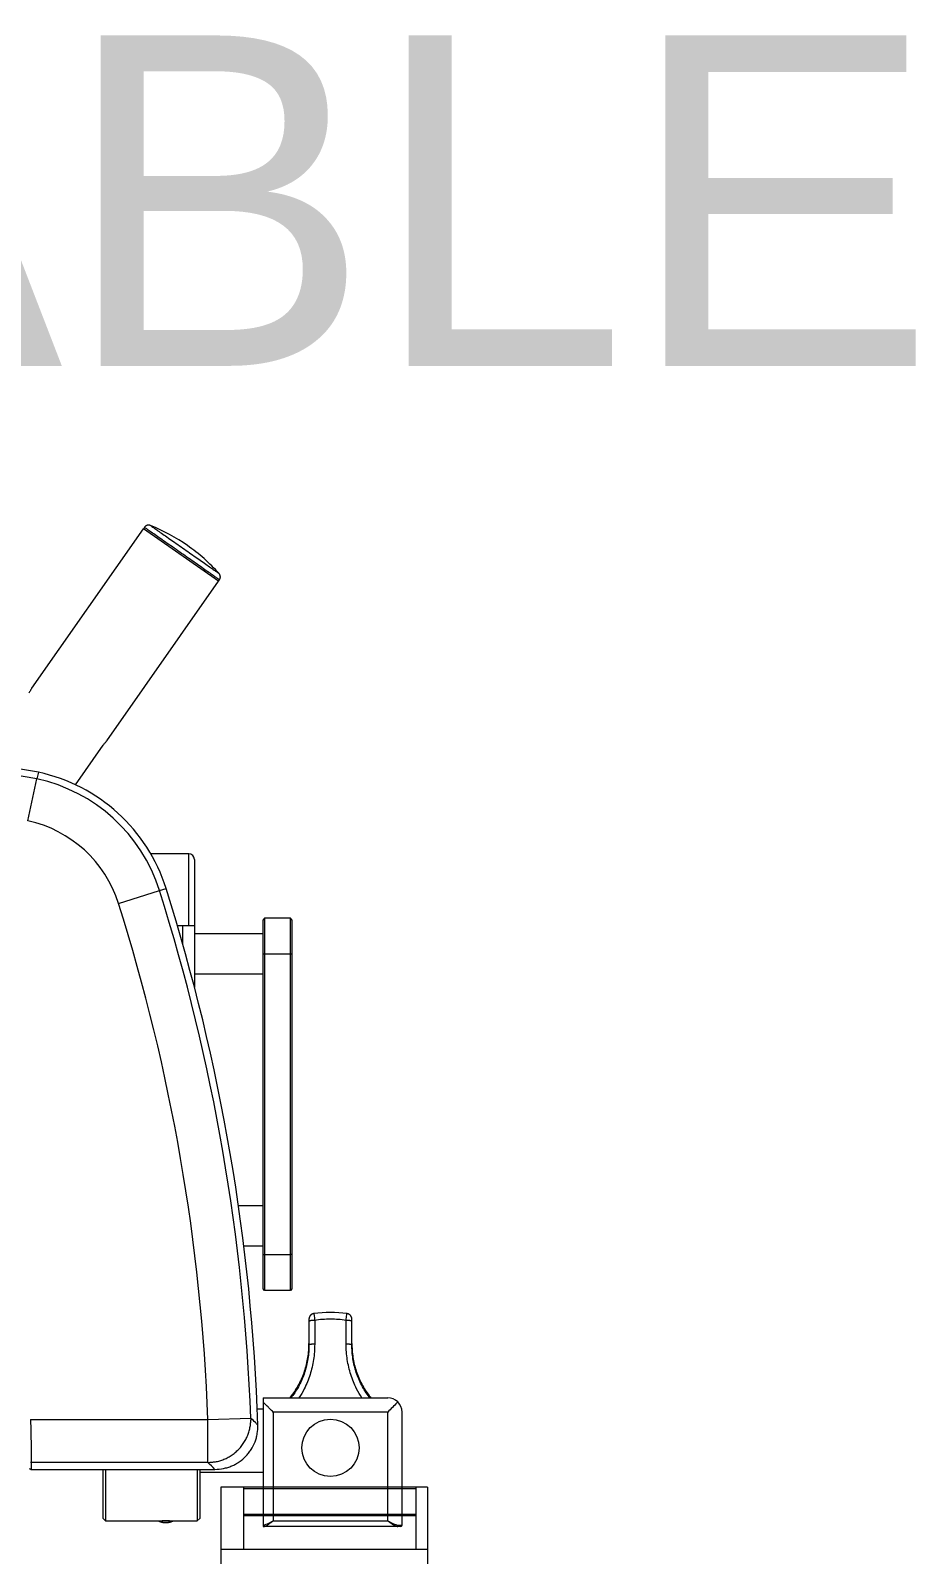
# Model space of a CAD drawing. Header units: millimetres. Extents: x 1448174 to 1599581, y -224422 to -106989.
# Drawn here: x 1483738.2 to 1484006, y -124301.7 to -123840.5 of the extents above; entities that cross this region are included whole.
import ezdxf

# ---------------------------------------------------------------- set-up
doc = ezdxf.new("R2010")
doc.units = ezdxf.units.MM
doc.header["$LTSCALE"] = 600
doc.header["$MEASUREMENT"] = 0
doc.layers.add('fun-text', color=250, linetype='Continuous')
doc.layers.add('furniture', color=30, linetype='Continuous', lineweight=9)
doc.styles.add('ARIAL', font='arial.ttf')

msp = doc.modelspace()

# ---------------------------------------------------------------- linework, layer by layer
at = {"layer": 'furniture'}
for p, q in [((1483738.6031, -124039.5119), (1483772.3933, -123991.2546)), ((1483772.6835, -123990.84), (1483772.3933, -123991.2546)), ((1483795.1026, -124007.1559), (1483772.3933, -123991.2546)), ((1483774.5455, -123990.2888), (1483774.4845, -123990.2656)), ((1483761.3125, -124055.4132), (1483795.1026, -124007.1559)), ((1483795.1026, -124007.1559), (1483795.3929, -124006.7413)), ((1483795.3927, -124006.7413), (1483795.4291, -124006.6871)), ((1483751.8471, -124068.7416), (1483760.2296, -124056.7702)), ((1483737.4517, -124079.6576), (1483740.1882, -124066.9721)), ((1483740.6266, -124064.94), (1483740.1882, -124066.9721)), ((1483786.0902, -124089.6381), (1483774.6104, -124089.6381)), ((1483786.0902, -124111.2966), (1483786.0902, -124089.6381)), ((1483787.8229, -124091.3708), (1483787.8229, -124111.2966)), ((1483764.8779, -124104.6389), (1483777.2536, -124100.7332)), ((1483777.2536, -124100.7332), (1483779.236, -124100.1076)), ((1483782.5592, -124111.2966), (1483782.6489, -124111.2966)), ((1483782.6489, -124111.2966), (1483784.3575, -124111.2966)), ((1483784.3575, -124111.2966), (1483786.0902, -124111.2966)), ((1483784.3575, -124117.2089), (1483784.3575, -124111.2966)), ((1483786.0902, -124111.2966), (1483787.8229, -124111.2966)), ((1483787.8229, -124111.2966), (1483787.8229, -124129.9596)), ((1483809.0483, -124109.1308), (1483808.6151, -124109.564)), ((1483808.6151, -124119.9601), (1483808.6151, -124109.564)), ((1483816.8454, -124109.1308), (1483809.0483, -124109.1308)), ((1483809.0483, -124109.1308), (1483809.0483, -124119.9601)), ((1483816.8454, -124119.9601), (1483816.8454, -124109.1308)), ((1483817.2786, -124109.564), (1483816.8454, -124109.1308)), ((1483817.2786, -124109.564), (1483817.2786, -124119.9601)), ((1483808.6151, -124113.8957), (1483787.8229, -124113.8957)), ((1483808.6151, -124210.9261), (1483808.6151, -124119.9601)), ((1483809.0483, -124119.9601), (1483808.6151, -124119.9601)), ((1483816.8454, -124119.9601), (1483809.0483, -124119.9601)), ((1483809.0483, -124119.9601), (1483809.0483, -124210.9261)), ((1483816.8454, -124210.9261), (1483816.8454, -124119.9601)), ((1483817.2786, -124119.9601), (1483816.8454, -124119.9601)), ((1483817.2786, -124119.9601), (1483817.2786, -124210.9261)), ((1483808.6151, -124126.0245), (1483787.8229, -124126.0245)), ((1483808.6151, -124196.1983), (1483801.163, -124196.1983)), ((1483808.6151, -124208.3271), (1483802.7846, -124208.3271)), ((1483808.6151, -124221.3223), (1483808.6151, -124210.9261)), ((1483808.6151, -124210.9261), (1483809.0483, -124210.9261)), ((1483809.0483, -124210.9261), (1483816.8454, -124210.9261)), ((1483809.0483, -124210.9261), (1483809.0483, -124221.7554)), ((1483816.8454, -124221.7554), (1483816.8454, -124210.9261)), ((1483817.2786, -124210.9261), (1483816.8454, -124210.9261)), ((1483817.2786, -124210.9261), (1483817.2786, -124221.3223)), ((1483809.0483, -124221.7554), (1483808.6151, -124221.3223)), ((1483816.8454, -124221.7554), (1483809.0483, -124221.7554)), ((1483817.2786, -124221.3223), (1483816.8454, -124221.7554)), ((1483822.4766, -124230.4852), (1483822.4766, -124231.1814)), ((1483822.4766, -124231.1815), (1483822.4786, -124231.1644)), ((1483822.4766, -124231.1816), (1483822.4766, -124238.1857)), ((1483823.9635, -124228.7701), (1483823.8881, -124228.7826)), ((1483824.2093, -124230.8231), (1483824.2093, -124238.0461)), ((1483833.7391, -124238.0461), (1483833.7391, -124230.8231)), ((1483835.4718, -124231.1816), (1483835.4699, -124231.1645)), ((1483835.4718, -124230.4854), (1483835.4701, -124230.409)), ((1483835.4718, -124231.1816), (1483835.4718, -124230.4854)), ((1483835.4718, -124238.1857), (1483835.4718, -124231.1816)), ((1483822.4766, -124238.1858), (1483822.4786, -124238.1791)), ((1483835.4718, -124238.1858), (1483835.4699, -124238.1791)), ((1483808.613, -124254.2433), (1483808.6151, -124255.5428)), ((1483808.613, -124254.2433), (1483846.3011, -124254.2433)), ((1483808.6151, -124255.5428), (1483808.6151, -124292.7824)), ((1483738.2275, -124260.7887), (1483738.2289, -124260.8458)), ((1483738.2289, -124260.8458), (1483791.8956, -124260.8458)), ((1483791.8956, -124260.8458), (1483804.8642, -124260.3679)), ((1483791.8956, -124273.8231), (1483791.8956, -124260.8458)), ((1483804.8642, -124260.3678), (1483804.8707, -124260.997)), ((1483808.6151, -124257.7087), (1483806.8409, -124257.7087)), ((1483846.3011, -124258.575), (1483811.6473, -124258.575)), ((1483811.6473, -124258.575), (1483811.6473, -124291.4961)), ((1483846.3011, -124291.4961), (1483846.3011, -124258.575)), ((1483850.6328, -124292.7956), (1483850.6328, -124258.575)), ((1483738.4655, -124273.8231), (1483738.4448, -124273.8171)), ((1483791.8956, -124273.8231), (1483738.4655, -124273.8231)), ((1483738.468, -124275.9019), (1483794.0485, -124275.9019)), ((1483760.0999, -124275.9019), (1483760.0999, -124290.6297)), ((1483760.9662, -124275.9019), (1483760.9662, -124291.4961)), ((1483788.6892, -124275.9019), (1483788.6892, -124291.4961)), ((1483789.5556, -124290.6297), (1483789.5556, -124275.9019)), ((1483789.5556, -124276.7682), (1483808.6151, -124276.7682)), ((1483795.8244, -124281.3131), (1483795.8244, -124354.0365)), ((1483858.3175, -124281.3131), (1483795.8244, -124281.3131)), ((1483802.6729, -124281.3131), (1483802.6729, -124300.1466)), ((1483802.6729, -124281.7411), (1483854.8932, -124281.7411)), ((1483854.8932, -124300.1466), (1483854.8932, -124281.3131)), ((1483858.3175, -124281.3131), (1483858.3175, -124375.4808)), ((1483760.0999, -124290.6297), (1483760.9662, -124291.4961)), ((1483760.9662, -124291.4961), (1483776.9936, -124291.4961)), ((1483776.9936, -124291.5139), (1483779.1594, -124291.5139)), ((1483776.9936, -124291.5139), (1483777.0605, -124291.5458)), ((1483779.1594, -124291.5139), (1483781.3253, -124291.5139)), ((1483779.1594, -124292.0337), (1483779.2339, -124292.0317)), ((1483781.3253, -124291.4961), (1483788.6892, -124291.4961)), ((1483788.6892, -124291.4961), (1483789.5556, -124290.6297)), ((1483802.6729, -124289.4458), (1483854.8932, -124289.4458)), ((1483802.6729, -124289.8738), (1483854.8932, -124289.8738)), ((1483808.6152, -124292.7824), (1483808.6151, -124293.1942)), ((1483811.6473, -124291.4961), (1483846.3011, -124291.4961)), ((1483849.5297, -124292.7956), (1483849.5293, -124292.8162)), ((1483849.5297, -124292.7956), (1483850.6328, -124292.7956)), ((1483808.6151, -124293.1942), (1483808.6151, -124293.2288)), ((1483808.6151, -124293.1942), (1483808.6193, -124293.1965)), ((1483808.7415, -124293.2288), (1483808.6151, -124293.2288)), ((1483849.2069, -124293.2288), (1483808.7415, -124293.2288)), ((1483850.1996, -124293.2288), (1483849.2069, -124293.2288)), ((1483858.3175, -124300.1466), (1483795.8244, -124300.1466))]:
    msp.add_line(p, q, dxfattribs=at)
msp.add_circle((1483828.9742, -124269.4043), 8.6634, dxfattribs=at)
for centre, radius, start, end in [((1483775.1653, -123992.7556), 3.1352, 139.593553, 142.338336), ((1483773.7367, -123991.4801), 1.2213, 136.292698, 141.715345), ((1483773.843, -123991.5763), 1.3646, 133.240636, 136.456915), ((1483775.1955, -123993.2608), 3.5224, 129.498354, 130.494648), ((1483773.9841, -123991.7847), 1.6128, 127.233597, 129.645188), ((1483773.8409, -123991.5538), 1.3426, 125.237622, 128.329501), ((1483773.9511, -123991.7143), 1.5373, 122.477016, 125.141891), ((1483774.0054, -123991.8151), 1.6515, 119.728119, 122.189795), ((1483773.9624, -123991.7419), 1.5666, 117.064724, 119.687742), ((1483773.953, -123991.7137), 1.5372, 114.539401, 117.232651), ((1483773.9616, -123991.7374), 1.5623, 111.810538, 114.466015), ((1483773.9663, -123991.7482), 1.5741, 109.183636, 111.822673), ((1483773.9628, -123991.7434), 1.5684, 106.468798, 109.12109), ((1483773.9635, -123991.7416), 1.5669, 103.854257, 106.509689), ((1483773.9628, -123991.7466), 1.5716, 101.141951, 103.786508), ((1483773.9639, -123991.7476), 1.5728, 98.538747, 101.175239), ((1483773.962, -123991.7508), 1.5756, 95.828699, 98.452059), ((1483773.9629, -123991.75), 1.5749, 93.252069, 95.865465), ((1483773.9607, -123991.7537), 1.5786, 90.572691, 93.165988), ((1483773.9614, -123991.7533), 1.5782, 88.018981, 90.59659), ((1483773.9586, -123991.7596), 1.5845, 85.37802, 87.926287), ((1483773.9593, -123991.7553), 1.5802, 82.8556, 85.389615), ((1483773.9575, -123991.7536), 1.5788, 80.272969, 82.785345), ((1483773.9564, -123991.7601), 1.5854, 77.793912, 80.270895), ((1483773.9467, -123991.7895), 1.6161, 75.275884, 77.678516), ((1483773.9567, -123991.7532), 1.5785, 72.861909, 75.292112), ((1483773.9804, -123991.677), 1.4987, 70.345975, 72.869735), ((1483753.4362, -124042.4949), 56.3123, 55, 67.98427), ((1483753.4362, -124042.4949), 56.3123, 42.01573, 55), ((1483792.8502, -124006.7907), 3.1345, 36.606861, 39.351855), ((1483794.4139, -124005.6855), 1.2211, 33.307641, 38.73068), ((1483794.1667, -124005.8787), 1.499, 327.365681, 329.889248), ((1483794.2963, -124005.7675), 1.3644, 30.25699, 33.473478), ((1483794.0983, -124005.8384), 1.5784, 329.867956, 332.29798), ((1483792.3512, -124006.7069), 3.5219, 26.516328, 27.512684), ((1483794.0648, -124005.8206), 1.6163, 332.292681, 334.695143), ((1483794.0615, -124005.8581), 1.6126, 24.247102, 26.658836), ((1483794.0914, -124005.8367), 1.5854, 334.811605, 337.288423), ((1483794.3185, -124005.7705), 1.3425, 22.250888, 25.34293), ((1483794.0975, -124005.8392), 1.5788, 337.284712, 339.796932), ((1483794.1376, -124005.8417), 1.5369, 19.49013, 22.155129), ((1483794.0952, -124005.8407), 1.5804, 339.878103, 342.411973), ((1483794.0269, -124005.8721), 1.6514, 16.74167, 19.203445), ((1483794.0915, -124005.839), 1.5845, 342.394435, 344.94257), ((1483794.1081, -124005.8468), 1.5665, 14.088058, 16.711165), ((1483794.0969, -124005.843), 1.5782, 345.031134, 347.608624), ((1483794.1376, -124005.8437), 1.5371, 11.548052, 14.241373), ((1483794.0968, -124005.8423), 1.5785, 347.585613, 350.178809), ((1483794.1125, -124005.8469), 1.5622, 8.824387, 11.479916), ((1483794.0998, -124005.8451), 1.5751, 350.2603, 352.87361), ((1483794.1009, -124005.8491), 1.5741, 6.199548, 8.838616), ((1483794.0995, -124005.8444), 1.5754, 352.849017, 355.47231), ((1483794.1064, -124005.8466), 1.5684, 3.479509, 6.131814), ((1483794.1019, -124005.8466), 1.5729, 355.545702, 358.182144), ((1483794.108, -124005.8479), 1.5668, 0.874099, 3.529521), ((1483794.1033, -124005.846), 1.5714, 358.157564, 0.802092), ((1483606.0147, -124826.1307), 773.0017, 79.9712848, 100.0287163), ((1483606.0147, -124826.2), 770.9926, 79.9779632, 100.0220392), ((1483729.6654, -124115.7518), 49.9018, 17.51538, 77.82662), ((1483729.6654, -124115.7518), 51.9806, 17.51538, 77.82662), ((1483729.6654, -124115.7518), 36.9245, 17.51538, 77.82662), ((1483786.0902, -124091.3708), 1.7327, 0, 90), ((1483200.9125, -124282.623), 604.3616, 2.11034, 17.51538), ((1483200.9125, -124282.623), 606.4404, 1.90213, 17.51538), ((1483200.9125, -124282.623), 591.3842, 2.11034, 17.51538), ((1483825.942, -124230.6545), 3.4695, 174.296037, 177.203555), ((1483822.5521, -124231.1804), 0.0753, 153.694479, 167.689667), ((1483822.573, -124231.1874), 0.0972, 143.4071, 155.454452), ((1483823.8462, -124230.3921), 1.359, 170.805337, 176.524386), ((1483822.6038, -124231.2047), 0.1322, 135.385099, 145.368312), ((1483824.004, -124230.4131), 1.5181, 167.573577, 170.975517), ((1483822.64, -124231.2342), 0.1788, 128.346869, 136.793035), ((1483826.214, -124231.0965), 3.8283, 163.618963, 164.701103), ((1483822.6916, -124231.2879), 0.253, 123.191456, 129.972481), ((1483824.2583, -124230.5165), 1.7883, 161.206677, 163.775375), ((1483822.7539, -124231.3707), 0.3565, 118.824828, 124.28777), ((1483823.9891, -124230.3933), 1.4941, 159.072912, 162.355589), ((1483822.8293, -124231.4897), 0.4972, 115.435446, 119.822614), ((1483824.1868, -124230.4718), 1.7068, 156.141399, 158.980524), ((1483822.9098, -124231.6421), 0.6694, 112.420414, 116.054271), ((1483824.2969, -124230.5311), 1.8316, 153.209275, 155.83813), ((1483823.0025, -124231.8424), 0.89, 110.009563, 113.017035), ((1483824.214, -124230.4904), 1.7392, 150.3758, 153.175629), ((1483823.0974, -124232.082), 1.1476, 107.815999, 110.37028), ((1483824.1893, -124230.4706), 1.7079, 147.66994, 150.544052), ((1483824.2113, -124230.4873), 1.7354, 144.75569, 147.59169), ((1483823.2014, -124232.375), 1.4584, 106.009802, 108.184182), ((1483824.2223, -124230.4943), 1.7485, 141.957601, 144.776902), ((1483823.3032, -124232.7045), 1.8032, 104.33686, 106.23008), ((1483824.2164, -124230.4924), 1.7427, 139.053385, 141.886487), ((1483823.4098, -124233.0852), 2.1985, 102.918754, 104.573528), ((1483824.2163, -124230.4902), 1.7412, 136.270348, 139.106331), ((1483823.5097, -124233.4928), 2.6181, 101.581432, 103.055157), ((1483824.2186, -124230.4958), 1.7467, 133.36399, 136.187401), ((1483823.6126, -124233.9497), 3.0864, 100.436562, 101.749831), ((1483824.2204, -124230.4962), 1.7482, 130.585415, 133.399324), ((1483823.7074, -124234.4342), 3.5801, 99.340052, 100.524006), ((1483824.2206, -124230.5007), 1.7518, 127.698258, 130.495991), ((1483823.7927, -124234.9083), 4.0617, 98.35792, 99.442392), ((1483824.2209, -124230.4995), 1.751, 124.943178, 127.728769), ((1483823.8615, -124235.3461), 4.5048, 97.40224, 98.414145), ((1483824.2212, -124230.5048), 1.7555, 122.091224, 124.852428), ((1483823.9483, -124235.9315), 5.0966, 96.607509, 97.521685), ((1483824.2215, -124230.5041), 1.7551, 119.370121, 122.112469), ((1483824.2226, -124230.5124), 1.7628, 116.56316, 119.270116), ((1483824.0404, -124236.6904), 5.8611, 95.840717, 96.6483), ((1483824.2208, -124230.5074), 1.7576, 113.8914, 116.581106), ((1483824.046, -124236.7815), 5.9522, 94.983933, 95.804664), ((1483824.2175, -124230.5069), 1.7558, 111.136095, 113.799518), ((1483824.0221, -124236.487), 5.6568, 94.109019, 95.002241), ((1483824.2206, -124230.5146), 1.7641, 108.51954, 111.140945), ((1483824.1686, -124237.9717), 7.1483, 93.75807, 94.427725), ((1483824.2287, -124230.5523), 1.8024, 105.849957, 108.382802), ((1483824.717, -124246.1043), 15.2994, 93.526442, 93.811238), ((1483824.2162, -124230.5067), 1.7552, 103.297185, 105.862497), ((1483824.106, -124237.4253), 6.5996, 92.028146, 92.865969), ((1483824.1939, -124230.4098), 1.6557, 100.640745, 103.318063), ((1483824.1024, -124237.0975), 6.2719, 90.764227, 92.101491), ((1483824.3867, -124247.1801), 16.3581, 90.621859, 91.288866), ((1483833.5617, -124247.1814), 16.3593, 88.711708, 89.378696), ((1483833.8459, -124237.0982), 6.2725, 87.899304, 89.236504), ((1483833.3256, -124232.177), 3.4698, 76.138435, 79.045626), ((1483833.8423, -124237.4264), 6.6006, 87.13479, 87.972563), ((1483833.8829, -124230.1395), 1.3591, 72.65048, 78.368887), ((1483833.2313, -124246.1086), 15.3035, 86.190254, 86.475038), ((1483833.7796, -124237.9723), 7.1488, 85.572296, 86.241909), ((1483833.8397, -124230.2927), 1.5182, 69.420121, 72.821693), ((1483833.9262, -124236.4886), 5.6583, 84.999248, 85.892402), ((1483832.8497, -124232.3834), 3.8284, 65.464779, 66.546806), ((1483833.9023, -124236.7827), 5.9533, 84.195916, 85.016581), ((1483833.7012, -124230.5296), 1.7884, 63.050773, 65.619207), ((1483833.9078, -124236.6916), 5.8622, 83.352387, 84.159902), ((1483833.8615, -124230.2808), 1.4942, 60.920717, 64.203073), ((1483834, -124235.9326), 5.0976, 82.479714, 83.393805), ((1483833.7555, -124230.4652), 1.7069, 57.982228, 60.821096), ((1483833.6813, -124230.566), 1.8317, 55.057546, 57.686181), ((1483834.0867, -124235.3476), 4.5063, 81.587622, 82.599426), ((1483833.7333, -124230.4896), 1.7393, 52.220741, 55.020356), ((1483834.1554, -124234.9088), 4.0622, 80.557027, 81.641385), ((1483833.7565, -124230.4679), 1.708, 49.515898, 52.389817), ((1483834.2408, -124234.4355), 3.5813, 79.478374, 80.662196), ((1483833.737, -124230.4873), 1.7354, 46.607328, 49.443164), ((1483834.3357, -124233.9506), 3.0871, 78.252285, 79.565399), ((1483833.7284, -124230.4971), 1.7484, 43.803001, 46.622169), ((1483834.4385, -124233.4936), 2.6188, 76.945787, 78.419329), ((1483833.7311, -124230.4916), 1.7426, 40.899821, 43.732819), ((1483834.5384, -124233.0859), 2.1991, 75.428438, 77.082996), ((1483833.7333, -124230.4917), 1.7411, 38.115085, 40.950996), ((1483834.6451, -124232.7051), 1.8037, 73.771441, 75.664404), ((1483833.7275, -124230.4932), 1.7466, 35.213646, 38.037016), ((1483834.7469, -124232.3755), 1.4589, 71.818608, 73.99268), ((1483833.7268, -124230.495), 1.7481, 32.432904, 35.246804), ((1483834.8509, -124232.0824), 1.148, 69.632165, 72.18607), ((1483833.7224, -124230.4945), 1.7516, 29.545767, 32.343522), ((1483833.7236, -124230.4949), 1.7508, 26.790541, 29.576187), ((1483834.9459, -124231.8428), 0.8903, 66.987089, 69.994106), ((1483833.7183, -124230.4944), 1.7552, 23.936362, 26.69765), ((1483835.0386, -124231.6424), 0.6697, 63.950808, 67.584106), ((1483833.719, -124230.4949), 1.7548, 21.219083, 23.961545), ((1483835.1191, -124231.4899), 0.4973, 60.182617, 64.569107), ((1483833.7107, -124230.4948), 1.7625, 18.409948, 21.117044), ((1483835.1944, -124231.3708), 0.3566, 55.711394, 61.173518), ((1483833.7158, -124230.4936), 1.7573, 15.736824, 18.426696), ((1483835.2568, -124231.2881), 0.2531, 50.037868, 56.81796), ((1483833.7168, -124230.4905), 1.7555, 12.983716, 15.647328), ((1483835.3084, -124231.2343), 0.1789, 43.206055, 51.651266), ((1483833.709, -124230.4924), 1.7636, 10.366264, 12.987878), ((1483835.3446, -124231.2048), 0.1323, 34.647304, 44.629755), ((1483833.6703, -124230.4952), 1.8021, 7.698676, 10.231741), ((1483835.3754, -124231.1875), 0.0972, 24.545638, 36.59281), ((1483833.7172, -124230.489), 1.7548, 5.136881, 7.702435), ((1483835.3963, -124231.1806), 0.0753, 12.335437, 26.331492), ((1483833.8165, -124230.4809), 1.6552, 2.489069, 5.166659), ((1483822.4928, -124238.1858), 0.0158, 121.313884, 154.764573), ((1483822.51, -124238.1995), 0.0371, 113.774624, 133.040315), ((1483822.5398, -124238.2417), 0.0884, 109.937658, 120.465892), ((1483822.5792, -124238.3222), 0.1778, 106.369569, 113.01328), ((1483822.6331, -124238.4664), 0.3315, 103.960251, 108.286912), ((1483822.6977, -124238.6851), 0.5594, 101.932445, 104.981847), ((1483822.7757, -124239.0013), 0.885, 100.412316, 102.640369), ((1483822.8597, -124239.4076), 1.2998, 99.083696, 100.816073), ((1483822.9558, -124239.9418), 1.8425, 98.045165, 99.412659), ((1483823.0546, -124240.5796), 2.4878, 97.119671, 98.243106), ((1483823.1626, -124241.361), 3.2766, 96.36726, 97.299049), ((1483823.2684, -124242.239), 4.1609, 95.678289, 96.474291), ((1483823.3792, -124243.2535), 5.1815, 95.102574, 95.787661), ((1483823.4831, -124244.3404), 6.2733, 94.561506, 95.164558), ((1483823.5899, -124245.559), 7.4965, 94.102318, 94.634513), ((1483823.6882, -124246.8474), 8.7886, 93.664791, 94.141004), ((1483823.7771, -124248.1144), 10.0587, 93.275384, 93.708824), ((1483823.8491, -124249.2914), 11.2379, 92.896438, 93.29884), ((1483823.9384, -124250.8412), 12.7902, 92.583254, 92.945222), ((1483824.0325, -124252.8266), 14.7779, 92.282091, 92.600807), ((1483824.0405, -124253.1165), 15.0679, 91.94565, 92.268642), ((1483824.019, -124252.4224), 14.3735, 91.603177, 91.9538), ((1483824.1661, -124256.2566), 18.2103, 91.465976, 91.728274), ((1483824.7132, -124277.0753), 39.0362, 91.37556, 91.486998), ((1483824.1053, -124254.9162), 16.8691, 90.790552, 91.118102), ((1483824.1023, -124254.1151), 16.068, 90.297745, 90.819574), ((1483824.3869, -124280.0063), 41.9606, 90.242508, 90.502517), ((1483833.5614, -124280.0081), 41.9624, 89.497489, 89.757486), ((1483833.846, -124254.1168), 16.0697, 89.180472, 89.702275), ((1483833.8431, -124254.9171), 16.87, 88.881907, 89.20944), ((1483833.2351, -124277.0819), 39.0428, 88.513168, 88.6246), ((1483833.7822, -124256.2576), 18.2114, 88.271733, 88.534016), ((1483833.9293, -124252.4247), 14.3758, 88.046386, 88.396988), ((1483833.9078, -124253.119), 15.0704, 87.731584, 88.054554), ((1483833.9158, -124252.8276), 14.7789, 87.399204, 87.717898), ((1483834.0099, -124250.8421), 12.7912, 87.054791, 87.416732), ((1483834.0992, -124249.2935), 11.24, 86.701515, 87.103886), ((1483834.1712, -124248.1152), 10.0596, 86.291194, 86.724598), ((1483834.2601, -124246.8492), 8.7904, 85.859479, 86.335651), ((1483834.3585, -124245.5597), 7.4972, 85.365512, 85.897657), ((1483834.4653, -124244.3419), 6.2748, 84.836109, 85.439101), ((1483834.5691, -124243.2548), 5.1827, 84.213135, 84.89815), ((1483834.68, -124242.2395), 4.1614, 83.525755, 84.321665), ((1483834.7858, -124241.3614), 3.277, 82.701009, 83.632682), ((1483834.8937, -124240.5804), 2.4886, 81.758331, 82.881612), ((1483834.9925, -124239.9421), 1.8427, 80.587443, 81.954732), ((1483835.0887, -124239.4081), 1.3003, 79.186253, 80.918342), ((1483835.1727, -124239.0017), 0.8854, 77.36272, 79.590358), ((1483835.2507, -124238.6853), 0.5595, 75.018476, 78.067231), ((1483835.3153, -124238.4665), 0.3316, 71.713616, 76.039221), ((1483835.3692, -124238.3223), 0.1778, 66.987668, 73.629483), ((1483835.4086, -124238.2418), 0.0885, 59.548852, 70.073647), ((1483835.4385, -124238.1995), 0.0371, 46.962877, 66.222184), ((1483835.4556, -124238.1858), 0.0158, 25.278507, 58.724375), ((1483846.3011, -124258.575), 4.3317, 45.04811, 90), ((1483846.3011, -124258.575), 4.3317, 0, 45.04811), ((1483791.6047, -124260.7187), 13.2808, 338.457769, 341.490214), ((1483791.6565, -124260.7333), 13.2271, 341.478752, 344.487115), ((1483791.6688, -124260.7627), 13.2074, 344.59582, 347.566786), ((1483791.6044, -124260.7488), 13.2733, 347.567991, 350.481735), ((1483791.2444, -124260.7302), 13.6315, 350.654943, 353.446199), ((1483791.6904, -124260.7801), 13.1827, 353.440608, 356.276701), ((1483792.6329, -124260.8301), 12.2389, 356.223603, 359.218408), ((1483791.7825, -124260.746), 13.1084, 312.872804, 316.084307), ((1483791.7967, -124260.7408), 13.1019, 316.0247, 319.238335), ((1483791.7479, -124260.7275), 13.1475, 319.333348, 322.530332), ((1483791.7443, -124260.7143), 13.1584, 322.494222, 325.678411), ((1483791.7032, -124260.7149), 13.192, 325.781301, 328.941819), ((1483791.7156, -124260.7144), 13.1817, 328.91205, 332.055395), ((1483791.6683, -124260.7179), 13.2219, 332.164884, 335.273382), ((1483791.6793, -124260.7182), 13.2117, 335.25483, 338.337222), ((1483739.6855, -124269.624), 4.3728, 250.413321, 250.695618), ((1483739.6856, -124269.6228), 4.374, 250.699216, 250.981544), ((1483739.6854, -124269.6235), 4.3733, 250.980933, 251.263185), ((1483739.6858, -124269.6226), 4.3742, 251.261477, 251.543682), ((1483739.6855, -124269.6219), 4.3748, 251.550738, 251.832905), ((1483739.6857, -124269.6212), 4.3755, 251.833405, 252.115548), ((1483739.6853, -124269.6219), 4.3747, 252.117789, 252.399892), ((1483739.6857, -124269.6222), 4.3745, 252.393571, 252.67561), ((1483739.6857, -124269.6199), 4.3768, 252.685137, 252.96706), ((1483739.6855, -124269.6214), 4.3753, 252.963249, 253.245205), ((1483739.6843, -124269.6223), 4.374, 253.256864, 253.53894), ((1483790.4424, -124248.0955), 25.7686, 273.23308, 276.473027), ((1483792.6286, -124263.5002), 10.225, 274.03092, 280.337659), ((1483792.4486, -124262.3166), 11.4217, 280.160769, 283.936158), ((1483787.1639, -124247.1995), 27.4071, 287.049086, 288.320993), ((1483791.6164, -124260.5164), 13.3656, 288.146277, 291.041437), ((1483792.6034, -124262.3943), 11.2613, 289.784776, 293.457226), ((1483791.9666, -124260.9854), 12.8072, 293.561677, 296.762362), ((1483791.4938, -124260.2141), 13.7091, 297.075375, 300.05426), ((1483791.8148, -124260.7854), 13.0538, 300.090542, 303.259753), ((1483791.9658, -124260.9386), 12.8429, 303.071095, 306.322409), ((1483791.8325, -124260.7888), 13.0426, 306.40472, 309.61838), ((1483791.7722, -124260.7077), 13.1435, 309.595022, 312.791807), ((1483779.2531, -124286.8551), 5.1778, 244.947856, 245.76927), ((1483779.2638, -124286.8272), 5.2077, 245.786987, 246.605006), ((1483779.2711, -124286.8139), 5.2227, 246.58971, 247.406433), ((1483779.2661, -124286.8199), 5.2153, 247.432492, 248.251551), ((1483779.2669, -124286.8207), 5.2148, 248.23908, 249.05914), ((1483779.2663, -124286.8171), 5.218, 249.079754, 249.900215), ((1483779.2688, -124286.8135), 5.2222, 249.888598, 250.709219), ((1483779.2671, -124286.8119), 5.2232, 250.732177, 251.553447), ((1483779.2689, -124286.8107), 5.2249, 251.539129, 252.360676), ((1483779.2673, -124286.8089), 5.2261, 252.38321, 253.205204), ((1483779.2695, -124286.8057), 5.2298, 253.192446, 254.014321), ((1483779.2687, -124286.8012), 5.2339, 254.035467, 254.85709), ((1483779.2695, -124286.8028), 5.2326, 254.844332, 255.666449), ((1483779.266, -124286.8087), 5.226, 255.688186, 256.511678), ((1483779.2706, -124286.7956), 5.2398, 256.495739, 257.317011), ((1483779.2758, -124286.7645), 5.2713, 257.336591, 258.152687), ((1483779.2683, -124286.8006), 5.2344, 258.152059, 258.974738), ((1483779.2486, -124286.8908), 5.1421, 258.997846, 259.836404), ((1483779.2759, -124286.7652), 5.2706, 259.784518, 260.59921), ((1483779.3297, -124286.4329), 5.6073, 260.611401, 261.372364), ((1483779.2545, -124286.8622), 5.1715, 261.482906, 262.320755), ((1483779.1555, -124287.5766), 4.4503, 262.354945, 263.350484), ((1483779.3119, -124286.5478), 5.4904, 262.972423, 263.730086), ((1483780.268, -124277.9544), 14.1368, 263.682203, 263.948182), ((1483779.1793, -124287.4939), 4.5363, 264.919578, 265.981497), ((1483779.1509, -124287.9656), 4.0638, 265.914341, 267.736939), ((1483779.556, -124281.1982), 10.8428, 267.010222, 267.904131), ((1483779.0513, -124286.784), 5.2509, 271.992977, 272.80668), ((1483779.0483, -124286.7594), 5.2755, 272.825548, 273.636397), ((1483779.0487, -124286.7479), 5.2871, 273.624608, 274.434691), ((1483779.0476, -124286.7615), 5.2736, 274.458201, 275.271086), ((1483779.0491, -124286.7662), 5.2687, 275.259283, 276.073684), ((1483779.0473, -124286.769), 5.2662, 276.096396, 276.911704), ((1483779.0485, -124286.7693), 5.2657, 276.899372, 277.715374), ((1483779.0471, -124286.7739), 5.2613, 277.737178, 278.55434), ((1483779.0486, -124286.777), 5.258, 278.543419, 279.361402), ((1483779.0473, -124286.7813), 5.254, 279.382554, 280.201506), ((1483779.0487, -124286.7834), 5.2516, 280.19088, 281.010266), ((1483779.047, -124286.7842), 5.2513, 281.030197, 281.849861), ((1483779.0492, -124286.7904), 5.2446, 281.839799, 282.660514), ((1483779.0499, -124286.8021), 5.2331, 282.681106, 283.503727), ((1483779.0494, -124286.7943), 5.2409, 283.489489, 284.310453), ((1483779.041, -124286.7687), 5.2677, 284.329538, 285.145859), ((1483779.0522, -124286.8095), 5.2254, 285.145036, 285.968498), ((1483779.0769, -124286.9039), 5.1278, 285.993336, 286.833244), ((1483779.0459, -124286.7854), 5.2502, 286.782392, 287.598962), ((1483778.9448, -124286.4706), 5.5808, 287.610911, 288.374106), ((1483779.0737, -124286.8904), 5.1418, 288.485166, 289.326004), ((1483779.31, -124287.5725), 4.42, 289.362013, 290.361813), ((1483778.9866, -124286.5972), 5.447, 289.9816, 290.743099), ((1483775.9621, -124278.5791), 14.0166, 290.69653, 290.963997), ((1483779.2977, -124287.4995), 4.4939, 291.941832, 293.009904), ((1483779.488, -124287.9353), 4.0184, 292.942615, 294.778039), ((1483776.8088, -124281.8049), 10.7082, 294.046067, 294.947265), ((1483849.1415, -124292.8848), 0.3652, 313.852785, 317.018578), ((1483849.1256, -124292.8708), 0.3864, 317.113993, 320.160865), ((1483849.1113, -124292.8605), 0.4039, 320.333072, 323.301299), ((1483849.0959, -124292.8493), 0.4229, 323.333938, 326.213411), ((1483849.0781, -124292.8391), 0.4434, 326.391818, 329.176703), ((1483849.0613, -124292.8294), 0.4628, 329.218504, 331.91658), ((1483849.0436, -124292.8214), 0.4822, 332.062631, 334.676164), ((1483849.0278, -124292.8144), 0.4995, 334.733467, 337.272677), ((1483849.0108, -124292.8085), 0.5174, 337.39662, 339.85806), ((1483848.9966, -124292.8038), 0.5323, 339.906215, 342.301989), ((1483848.9807, -124292.8), 0.5487, 342.429179, 344.750805), ((1483848.9709, -124292.7975), 0.5588, 344.763571, 347.035491), ((1483848.9615, -124292.7967), 0.5681, 347.172188, 349.3923), ((1483848.9504, -124292.7947), 0.5794, 349.395588, 351.554596), ((1483848.9288, -124292.7929), 0.601, 351.687029, 353.745579), ((1483848.9432, -124292.7945), 0.5865, 353.755916, 355.836922), ((1483848.9809, -124292.7972), 0.5488, 355.824277, 358.011455), ((1483850.1996, -124292.7956), 0.4332, 270, 0), ((1483808.7581, -124292.9434), 0.2887, 241.268622, 242.221148), ((1483808.7548, -124292.9494), 0.2818, 242.243489, 243.212542), ((1483808.7529, -124292.9533), 0.2775, 243.19665, 244.174424), ((1483808.7521, -124292.9547), 0.2758, 244.203334, 245.180764), ((1483808.751, -124292.9575), 0.2729, 245.135864, 246.116499), ((1483808.7498, -124292.9592), 0.2709, 246.204081, 247.187751), ((1483808.7488, -124292.9624), 0.2675, 247.114968, 248.102506), ((1483808.7479, -124292.964), 0.2657, 248.15829, 249.147247), ((1483808.7471, -124292.9659), 0.2636, 249.166464, 250.158496), ((1483808.7463, -124292.9682), 0.2612, 250.14795, 251.141141), ((1483808.7456, -124292.9703), 0.259, 251.132621, 252.128138), ((1483808.745, -124292.9716), 0.2576, 252.164968, 253.160337), ((1483808.7445, -124292.974), 0.2551, 253.127493, 254.125344), ((1483808.7438, -124292.9755), 0.2535, 254.168394, 255.167468), ((1483808.7436, -124292.9769), 0.2521, 255.143049, 256.141125), ((1483808.7435, -124292.9768), 0.2521, 256.166745, 257.158204), ((1483808.7428, -124292.9798), 0.249, 257.167437, 258.167222), ((1483808.7416, -124292.9852), 0.2435, 258.181183, 259.197825), ((1483808.7426, -124292.9811), 0.2477, 259.139065, 260.129075), ((1483808.7449, -124292.9673), 0.2618, 260.147384, 261.073808), ((1483808.7412, -124292.9874), 0.2413, 261.198112, 262.212579), ((1483808.7366, -124293.0204), 0.2079, 262.247066, 263.442745), ((1483808.7437, -124292.9757), 0.2532, 263.003335, 263.922871), ((1483808.7824, -124292.6176), 0.6134, 263.872465, 264.215005), ((1483808.7376, -124293.0186), 0.21, 265.34067, 266.608356), ((1483808.7365, -124293.0407), 0.1878, 266.539643, 268.706068), ((1483808.7508, -124292.7357), 0.4931, 267.847638, 268.923087), ((1483849.1725, -124292.7448), 0.4852, 274.065398, 278.280437), ((1483849.2246, -124293.029), 0.1967, 275.189128, 283.239796), ((1483849.2173, -124292.9968), 0.2298, 283.163291, 287.814333), ((1483849.0742, -124292.6824), 0.5743, 291.816903, 293.344669), ((1483849.1899, -124292.9481), 0.2845, 293.162292, 296.611841), ((1483849.2114, -124292.9775), 0.2486, 295.210194, 299.459553), ((1483849.1867, -124292.9362), 0.2967, 299.689642, 303.272016), ((1483849.1646, -124292.9076), 0.3327, 303.748114, 306.979256), ((1483849.1648, -124292.9091), 0.3314, 307.114352, 310.450004), ((1483849.1582, -124292.9007), 0.3421, 310.375563, 313.684725)]:
    msp.add_arc(centre, radius, start, end, dxfattribs=at)
for points, knots in [([(1483795.3927, -124006.7413), (1483795.3928, -124006.7413), (1483795.3539, -124006.7141), (1483795.0647, -124006.5116), (1483794.3323, -124005.9987), (1483793.2498, -124005.2408), (1483791.8388, -124004.2527), (1483790.1358, -124003.0603), (1483788.193, -124001.6999), (1483786.0993, -124000.2339), (1483783.9098, -123998.7009), (1483781.7034, -123997.1559), (1483779.5659, -123995.6592), (1483777.6002, -123994.2828), (1483775.8413, -123993.0512), (1483774.3816, -123992.0291), (1483773.354, -123991.3095), (1483772.7971, -123990.9196), (1483772.6835, -123990.8401), (1483772.6836, -123990.8401)], [11.215176, 11.215176, 11.215176, 11.215176, 11.674504, 12.757694, 13.840884, 14.924073, 16.007263, 17.126728, 18.246193, 19.365657, 20.485122, 21.637017, 22.788913, 23.940808, 25.092703, 26.326213, 27.559722, 28.656569, 29.64509, 29.64509, 29.64509, 29.64509]), ([(1483774.5455, -123990.2888), (1483774.5455, -123990.2888), (1483774.6492, -123990.3614), (1483775.1574, -123990.7173), (1483776.0955, -123991.3742), (1483777.4278, -123992.3071), (1483779.0333, -123993.4312), (1483780.8275, -123994.6876), (1483782.7787, -123996.0538), (1483784.7926, -123997.464), (1483786.7911, -123998.8633), (1483788.7021, -124000.2014), (1483790.4755, -124001.4432), (1483792.0299, -124002.5316), (1483793.3179, -124003.4334), (1483794.306, -124004.1253), (1483794.9745, -124004.5934), (1483795.2385, -124004.7782), (1483795.274, -124004.8031), (1483795.2741, -124004.8031)], [11.211812, 11.211812, 11.211812, 11.211812, 12.200334, 13.297181, 14.53069, 15.764199, 16.916094, 18.06799, 19.219885, 20.371781, 21.491245, 22.61071, 23.730175, 24.84964, 25.932829, 27.016019, 28.099209, 29.182398, 29.641727, 29.641727, 29.641727, 29.641727]), ([(1483738.6031, -124039.5119), (1483738.6031, -124039.5119), (1483738.5295, -124039.6664), (1483738.1917, -124040.2394), (1483737.8978, -124040.7088), (1483737.6984, -124040.9936)], [0, 0, 0, 0, 0.0011539209, 0.0019785627, 0.0031324929, 0.0031324929, 0.0031324929, 0.0031324929]), ([(1483760.2295, -124056.7702), (1483760.429, -124056.4853), (1483760.7696, -124056.0487), (1483761.1924, -124055.5352), (1483761.3124, -124055.4132), (1483761.3125, -124055.4132)], [0, 0, 0, 0, 0.001153919, 0.0019785611, 0.0031324929, 0.0031324929, 0.0031324929, 0.0031324929]), ([(1483823.9635, -124228.7701), (1483823.965, -124228.7698), (1483823.9765, -124228.7912), (1483824.0204, -124229.0823), (1483824.1115, -124229.8816), (1483824.1797, -124230.533), (1483824.2091, -124230.823)], [2.1594449, 2.1594449, 2.1594449, 2.1594449, 2.2166379, 2.5042996, 2.7872714, 3, 3, 3, 3]), ([(1483833.7391, -124230.8231), (1483832.1627, -124230.5797), (1483828.9742, -124230.3355), (1483825.7856, -124230.5797), (1483824.2091, -124230.823)], [2.4156764, 2.4156764, 2.4156764, 2.4156764, 3.5449131, 4.6741762, 4.6741762, 4.6741762, 4.6741762]), ([(1483833.7391, -124230.8231), (1483833.7693, -124230.5276), (1483833.8387, -124229.8642), (1483833.9215, -124229.1408), (1483833.968, -124228.816), (1483833.9815, -124228.77), (1483833.9849, -124228.7704)], [2, 2, 2, 2, 2.2166781, 2.5040998, 2.7168897, 2.8406035, 2.8406035, 2.8406035, 2.8406035]), ([(1483822.4766, -124237.7796), (1483822.4762, -124237.8138), (1483822.4772, -124238.1008), (1483822.4462, -124239.6717), (1483821.8808, -124245.6077), (1483819.4826, -124250.9404), (1483816.7235, -124254.2433)], [0, 0, 0, 0, 0.005647865, 0.046810614, 0.25765214, 0.97338106, 0.97338106, 0.97338106, 0.97338106]), ([(1483816.7444, -124254.2433), (1483816.9132, -124254.0391), (1483817.0788, -124253.8321), (1483818.0944, -124252.5187), (1483819.6172, -124250.1537), (1483821.2756, -124246.231), (1483822.2651, -124242.0562), (1483822.4766, -124239.2015), (1483822.4766, -124237.7796)], [2.1993362, 2.1993362, 2.1993362, 2.1993362, 2.5070977, 2.5070977, 4.1258394, 5.7478972, 7.371476, 8.9941946, 8.9941946, 8.9941946, 8.9941946]), ([(1483835.4718, -124237.7796), (1483835.4718, -124239.2015), (1483835.6832, -124242.0562), (1483836.6728, -124246.231), (1483838.3311, -124250.1537), (1483839.854, -124252.5187), (1483840.8695, -124253.8321), (1483841.0351, -124254.0391), (1483841.204, -124254.2433)], [2, 2, 2, 2, 3.6227185, 5.2462973, 6.8683551, 8.4870969, 8.4870969, 8.7948583, 8.7948583, 8.7948583, 8.7948583]), ([(1483841.2273, -124254.2433), (1483840.8707, -124253.8132), (1483838.6539, -124250.9612), (1483836.1185, -124245.4845), (1483835.4718, -124240.0585), (1483835.4718, -124237.7796)], [0.02656322, 0.02656322, 0.02656322, 0.02656322, 0.11943467, 0.62642645, 1, 1, 1, 1]), ([(1483822.4766, -124238.1858), (1483822.4766, -124239.6018), (1483822.2657, -124242.4454), (1483821.2798, -124246.6075), (1483819.6233, -124250.5305), (1483818.0981, -124252.9006), (1483817.1804, -124254.0874), (1483817.1192, -124254.1656), (1483817.0575, -124254.2433)], [2, 2, 2, 2, 3.649433, 5.3021432, 6.9586482, 8.6190894, 8.6190894, 8.7367235, 8.7367235, 8.7367235, 8.7367235]), ([(1483824.2093, -124238.0461), (1483824.2093, -124239.5969), (1483823.9843, -124242.7127), (1483822.9327, -124247.2786), (1483821.3505, -124251.1367), (1483820.0375, -124253.3701), (1483819.4531, -124254.2433)], [2, 2, 2, 2, 3.649433, 5.3021432, 6.9586482, 8.0995802, 8.0995802, 8.0995802, 8.0995802]), ([(1483838.4953, -124254.2433), (1483837.9108, -124253.3701), (1483836.5979, -124251.1367), (1483835.0157, -124247.2786), (1483833.9641, -124242.7127), (1483833.7391, -124239.5969), (1483833.7391, -124238.0461)], [3.0374277, 3.0374277, 3.0374277, 3.0374277, 4.1783597, 5.8348647, 7.487575, 9.1370079, 9.1370079, 9.1370079, 9.1370079]), ([(1483840.8909, -124254.2433), (1483840.8292, -124254.1656), (1483840.768, -124254.0874), (1483839.8503, -124252.9006), (1483838.325, -124250.5305), (1483836.6686, -124246.6075), (1483835.6827, -124242.4454), (1483835.4718, -124239.6018), (1483835.4718, -124238.1858)], [2.4002844, 2.4002844, 2.4002844, 2.4002844, 2.5179186, 2.5179186, 4.1783597, 5.8348647, 7.487575, 9.1370079, 9.1370079, 9.1370079, 9.1370079]), ([(1483811.6473, -124258.575), (1483811.3325, -124258.2447), (1483810.803, -124257.7302), (1483809.9519, -124256.8952), (1483809.252, -124256.1908), (1483808.785, -124255.7127), (1483808.6151, -124255.5428)], [0, 0, 0, 0, 0.0015797519, 0.0025554616, 0.0042163147, 0.005227493, 0.005227493, 0.005227493, 0.005227493]), ([(1483849.3615, -124255.5094), (1483849.2648, -124255.6061), (1483848.355, -124256.5174), (1483847.281, -124257.6409), (1483846.301, -124258.575)], [0.0042533397, 0.0042533397, 0.0042533397, 0.0042533397, 0.00483231, 0.0095438754, 0.0095438754, 0.0095438754, 0.0095438754]), ([(1483738.2289, -124260.8458), (1483738.2543, -124261.6742), (1483738.2775, -124262.4911), (1483738.3101, -124263.6994), (1483738.322, -124264.0993), (1483738.341, -124264.8934), (1483738.3479, -124265.2841), (1483738.3649, -124266.0468), (1483738.3743, -124266.4198), (1483738.3885, -124267.1493), (1483738.3931, -124267.5058), (1483738.4055, -124268.2017), (1483738.4129, -124268.5396), (1483738.4227, -124269.1855), (1483738.4251, -124269.495), (1483738.4332, -124270.0877), (1483738.4389, -124270.3707), (1483738.445, -124270.9101), (1483738.4455, -124271.1675), (1483738.4528, -124271.8894), (1483738.456, -124272.3004), (1483738.4597, -124272.8148), (1483738.4607, -124272.9691), (1483738.4624, -124273.2425), (1483738.4633, -124273.3615), (1483738.464, -124273.5594), (1483738.4634, -124273.6391), (1483738.4641, -124273.7601), (1483738.4654, -124273.8014), (1483738.4655, -124273.8231)], [0, 0, 0, 0, 0.125, 0.125, 0.1875, 0.1875, 0.25, 0.25, 0.3125, 0.3125, 0.375, 0.375, 0.4375, 0.4375, 0.5, 0.5, 0.5625, 0.5625, 0.625, 0.625, 0.75, 0.75, 0.8125, 0.8125, 0.875, 0.875, 0.9375, 0.9375, 1, 1, 1, 1]), ([(1483807.0187, -124262.4937), (1483806.7702, -124262.2482), (1483806.5215, -124262.0025), (1483805.8038, -124261.2939), (1483805.3342, -124260.8309), (1483804.8642, -124260.3678)], [0, 0, 0, 0, 0.015918147, 0.015918147, 0.045918147, 0.045918147, 0.045918147, 0.045918147]), ([(1483794.0485, -124275.9019), (1483794.9237, -124275.9019), (1483795.7877, -124275.8145), (1483797.0672, -124275.5542), (1483797.4926, -124275.4451), (1483798.3226, -124275.1871), (1483798.7286, -124275.0381), (1483799.523, -124274.7009), (1483799.9114, -124274.5127), (1483800.6704, -124274.0968), (1483801.0421, -124273.8683), (1483802.1222, -124273.1262), (1483802.7813, -124272.5674), (1483803.6816, -124271.6361), (1483803.9668, -124271.31), (1483804.5068, -124270.6258), (1483804.7605, -124270.2685), (1483805.459, -124269.1722), (1483805.8477, -124268.402), (1483806.3151, -124267.1875), (1483806.452, -124266.7703), (1483806.6814, -124265.9308), (1483806.7742, -124265.5081), (1483806.989, -124264.2312), (1483807.0477, -124263.3685), (1483807.0187, -124262.4937)], [0, 0, 0, 0, 0.125, 0.125, 0.1875, 0.1875, 0.25, 0.25, 0.3125, 0.3125, 0.375, 0.375, 0.5, 0.5, 0.5625, 0.5625, 0.625, 0.625, 0.75, 0.75, 0.8125, 0.8125, 0.875, 0.875, 1, 1, 1, 1]), ([(1483738.4655, -124273.8231), (1483738.4663, -124274.1696), (1483738.4669, -124274.516), (1483738.4676, -124275.0357), (1483738.4678, -124275.2956), (1483738.4679, -124275.5987), (1483738.4679, -124275.7287), (1483738.468, -124275.8153), (1483738.4717, -124275.8586), (1483738.4679, -124275.9019)], [0, 0, 0, 0, 0.5, 0.5, 0.75, 0.875, 0.9375, 0.9375, 1, 1, 1, 1]), ([(1483776.9936, -124291.496), (1483776.9936, -124291.4961), (1483777.0446, -124291.4914), (1483777.3789, -124291.4636), (1483777.8721, -124291.4255), (1483778.791, -124291.4002), (1483779.105, -124291.3973), (1483779.9568, -124291.4063), (1483780.4526, -124291.4312), (1483781.1109, -124291.476), (1483781.2924, -124291.4931), (1483781.324, -124291.4959), (1483781.3253, -124291.4961), (1483781.3253, -124291.4962)], [0, 0, 0, 0, 0.060110577, 0.060110577, 0.20245308, 0.20245308, 0.27041553, 0.27041553, 0.38922852, 0.38922852, 0.49160325, 0.49160325, 0.50120407, 0.50120407, 0.50120407, 0.50120407]), ([(1483808.6152, -124292.7824), (1483808.7773, -124292.762), (1483809.2007, -124292.6564), (1483809.9304, -124292.3605), (1483810.7805, -124291.9466), (1483811.3578, -124291.6465), (1483811.6473, -124291.496)], [2.3772515, 2.3772515, 2.3772515, 2.3772515, 3.2829631, 4.5937089, 5.9124294, 7.238848, 7.238848, 7.238848, 7.238848]), ([(1483808.7415, -124293.2288), (1483808.9355, -124293.2288), (1483809.3753, -124293.0853), (1483810.1021, -124292.6487), (1483810.8672, -124292.0967), (1483811.3868, -124291.6966), (1483811.6473, -124291.496)], [2, 2, 2, 2, 3.2829631, 4.5937089, 5.9124294, 7.238848, 7.238848, 7.238848, 7.238848]), ([(1483849.2069, -124293.2288), (1483849.0503, -124293.2288), (1483848.6439, -124293.1185), (1483848.0715, -124292.7883), (1483847.6482, -124292.5011), (1483847.4773, -124292.3797), (1483847.4187, -124292.3378), (1483847.3599, -124292.2955), (1483847.2568, -124292.2206), (1483847.1087, -124292.1113), (1483846.9302, -124291.9774), (1483846.7808, -124291.8641), (1483846.5712, -124291.704), (1483846.4211, -124291.5885), (1483846.301, -124291.496)], [2, 2, 2, 2, 3.0354056, 4.4451785, 5.104488, 5.2562704, 5.3322251, 5.4082193, 5.5603123, 5.8648909, 6.169877, 6.4751676, 6.6279099, 7.239187, 7.239187, 7.239187, 7.239187]), ([(1483846.301, -124291.496), (1483846.4345, -124291.5654), (1483846.6012, -124291.6521), (1483846.8341, -124291.7721), (1483847.0001, -124291.8571), (1483847.1984, -124291.9575), (1483847.363, -124292.0394), (1483847.4776, -124292.0956), (1483847.5429, -124292.1274), (1483847.6079, -124292.1588), (1483847.7979, -124292.2498), (1483848.2682, -124292.4653), (1483848.9043, -124292.7129), (1483849.3558, -124292.7956), (1483849.5297, -124292.7956)], [2, 2, 2, 2, 2.6112771, 2.7640195, 3.06931, 3.3742962, 3.6788747, 3.8309677, 3.906962, 3.9829166, 4.134699, 4.7940085, 6.2037814, 7.239187, 7.239187, 7.239187, 7.239187])]:
    msp.add_open_spline(points, degree=3, knots=knots, dxfattribs=at)
for points in [[(1483833.9855, -124228.7702), (1483830.6683, -124228.2942), (1483827.2805, -124228.2939), (1483823.9633, -124228.7701)], [(1483850.6054, -124258.0885), (1483850.6053, -124258.0895), (1483850.6052, -124258.0904), (1483850.6052, -124258.0913)], [(1483794.0485, -124275.9019), (1483793.3322, -124275.209), (1483792.6146, -124274.516), (1483791.8957, -124273.8231)], [(1483737.8631, -124275.6752), (1483738.0591, -124275.7659), (1483738.2607, -124275.8414), (1483738.4679, -124275.9019)]]:
    msp.add_open_spline(points, degree=3, dxfattribs=at)

# ---------------------------------------------------------------- texts
at = {"layer": 'fun-text', "lineweight": -3, "insert": (1483336.705, -123841.9711), "char_height": 100, "attachment_point": 1, "style": 'ARIAL'}
msp.add_mtext_dynamic_manual_height_columns('OT TABLE', width=1049.965768, gutter_width=1375, heights=[0], dxfattribs=at)

doc.saveas('drawing.dxf')
